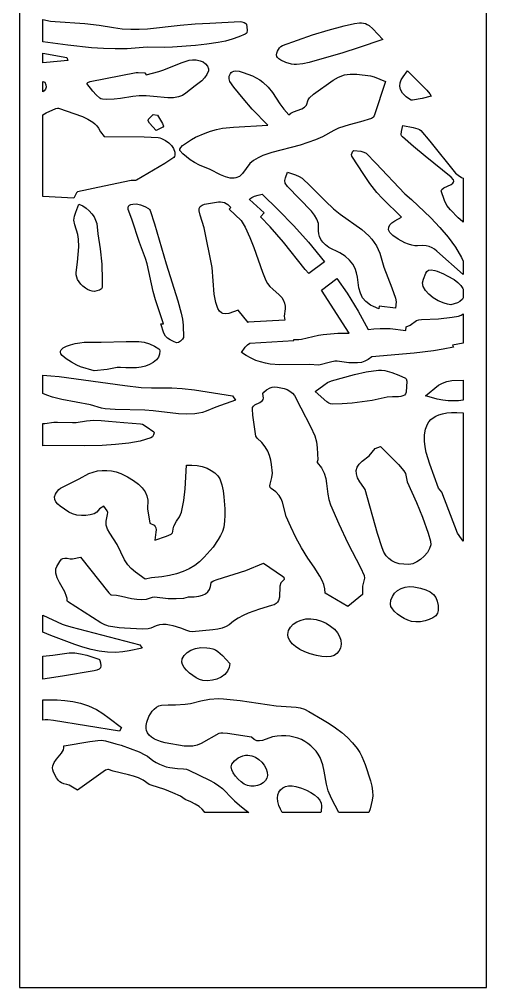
# Model space of a CAD drawing. Extents: x 0 to 400, y 0 to 2000.
# Drawn here: x 0 to 400, y 0 to 829 of the extents above; entities that cross this region are included whole.
import ezdxf

# ---------------------------------------------------------------- set-up
doc = ezdxf.new("R2010")
doc.units = 0
doc.layers.add('CUT', color=1, linetype='Continuous')
doc.layers.add('OUTLINE', color=7, linetype='Continuous')

msp = doc.modelspace()

# ---------------------------------------------------------------- linework, layer by layer
at = {"layer": 'CUT'}
for points in [[(193.88, 825.65), (194.55, 825), (194.99, 819.94), (194.64, 817.71), (194.15, 816.87), (193.38, 816.3), (188.01, 814.06), (182.3, 812.13), (176.34, 810.54), (170.19, 809.34), (160.49, 807.96), (150.68, 806.84), (130.96, 805.22), (123.82, 805.06), (109.44, 805.3), (92.31, 804), (82.11, 803.78), (71.93, 804.08), (61.78, 804.8), (41.59, 807.03), (20, 809.73), (20, 828.97), (26.6, 827.67), (30.72, 827.18), (39.1, 826.61), (47.58, 826.26), (56.06, 825.7), (68.34, 824.17), (80.64, 822.14), (88.05, 821.12), (95.32, 820.67), (102.48, 820.69), (109.56, 821.07), (137.79, 824.14), (150.35, 825.2), (163.09, 825.98), (188.93, 827.21), (190.52, 827), (192.36, 826.4)], [(238, 811.3), (251, 815.76), (264.35, 819.91), (278.09, 823.68), (286.79, 825.67), (291.12, 826.18), (292.98, 826.15), (294.69, 825.9), (296.3, 825.43), (297.86, 824.72), (299.4, 823.75), (302.66, 821.01), (311.1, 811.85), (289.95, 804.68), (276.92, 800.56), (248.04, 792.16), (242.76, 790.92), (237.33, 790.37), (235.21, 790.48), (232.9, 790.84), (228.11, 792.19), (223.82, 794.12), (222.14, 795.21), (220.9, 796.34), (220.34, 797.42), (220.18, 798.78), (220.39, 800.29), (220.91, 801.86), (222.75, 804.76), (223.96, 805.87), (225.32, 806.63)], [(20, 791.98), (20, 800.04), (40.59, 796.49), (41.47, 793.89), (23.13, 792.06)], [(158.55, 779.03), (156.13, 776.38), (150.36, 772.24), (142.61, 765.8), (139.63, 764), (136.16, 762.65), (132.01, 761.92), (127.01, 761.98), (114.71, 763.12), (108.62, 763.49), (102.64, 763.53), (97.21, 763.09), (86.61, 761.37), (81.26, 760.67), (74.34, 760.37), (71.13, 760.67), (69.85, 761.01), (68.89, 761.51), (65.64, 764.41), (62.87, 767.6), (57.88, 774.24), (58.69, 775.09), (60.49, 775.91), (99.98, 783.54), (101.75, 783.69), (107.53, 783.28), (108.53, 781.74), (119.34, 784.45), (122.78, 785.54), (139.5, 792.23), (145.33, 794.18), (148.1, 794.54), (151.41, 794.36), (154.71, 793.7), (157.41, 792.66), (159.4, 791.1), (160.99, 789.01), (161.89, 786.82), (161.85, 784.96), (160.45, 781.95)], [(208.56, 712.51), (204.31, 710.66), (200.4, 708.36), (197.17, 705.7), (191.11, 697.06), (188.36, 694.68), (185.38, 693.35), (183.79, 693.06), (180.37, 693.17), (176.56, 694.14), (172.32, 695.91), (163.26, 700.52), (154.16, 704.35), (149.92, 706.5), (146.34, 708.79), (143.03, 711.3), (140.02, 713.96), (137.37, 716.73), (137.26, 717.87), (138.15, 719.39), (139.61, 720.97), (141.23, 722.29), (147.44, 726.31), (150.81, 728.13), (158.99, 731.63), (163.76, 733.41), (168.73, 734.89), (173.94, 735.89), (183.39, 736.87), (212.59, 738.63), (199.36, 752.34), (191.52, 761.21), (183.57, 771.03), (180.13, 776.03), (179.46, 778.15), (179.67, 780.54), (180.66, 782.75), (181.4, 783.65), (182.3, 784.32), (183.61, 784.87), (185.03, 785.09), (188.18, 784.78), (191.71, 783.74), (199.44, 780.77), (202.84, 779.06), (205.84, 777.22), (208.5, 775.25), (212.97, 771.02), (216.63, 766.48), (223.02, 756.92), (226.52, 752.13), (230.75, 747.48), (232.4, 748.89), (234.54, 749.94), (241.93, 752.61), (244.07, 753.93), (245.72, 755.75), (247.31, 760.08), (248.45, 761.82), (251.84, 765.11), (268.54, 777.1), (273.12, 779.64), (278.23, 781.5), (280.6, 781.96), (283.18, 782.19), (288.79, 782.08), (300.47, 780.71), (303.74, 779.94), (313.42, 775.93), (303.82, 746.55), (302.97, 745.24), (302.28, 744.69), (301.47, 744.31), (291.93, 741.5), (282.26, 738.83), (273.17, 735.81), (269.07, 734.01), (259.56, 728.63), (253.43, 725.89), (247.01, 723.56), (240.34, 721.47), (216.2, 715)], [(344.7, 761.28), (336.59, 759.85), (335.39, 760.06), (333.89, 760.77), (331.12, 762.72), (328.07, 765.96), (326.32, 769.03), (325.68, 771.95), (325.95, 774.74), (326.95, 777.42), (328.48, 780.01), (332.35, 785.02), (348.83, 768.54), (351.37, 765.27), (352.5, 763.24)], [(22.68, 773.07), (22.85, 771.08), (22.36, 769.42), (21.3, 768.03), (20, 767.02), (20, 776.01), (21.76, 775.46)], [(64.71, 739.56), (66.36, 737.84), (67.79, 735.92), (69.54, 732.79), (72.47, 728.76), (106.97, 728.43), (118.72, 727.94), (120.21, 727.7), (121.8, 727.18), (125.09, 725.51), (128.08, 723.34), (130.29, 721.1), (131.89, 718.46), (132.95, 715.49), (133.15, 712.79), (132.83, 711.72), (132.16, 710.94), (124.58, 705.76), (100.37, 691.4), (99.43, 691.14), (95.68, 691.02), (72.53, 686.26), (49.79, 681.33), (48.77, 680.68), (46.54, 676.14), (20, 677.42), (20, 747.35), (22.84, 749.01), (31.09, 752.73), (32.64, 753.02), (33.48, 753), (54.1, 745.83), (58.73, 743.7), (62.88, 741.1)], [(122.71, 736.69), (117.12, 733.95), (111.42, 740.19), (110.25, 742.32), (110.46, 743.56), (114.58, 747.55), (118.16, 747.08), (122.46, 739.99), (123.26, 737.63)], [(371.52, 691.71), (369.55, 694.09), (347.37, 711.87), (337.49, 720.17), (327.94, 728.55), (327.25, 729.47), (326.92, 730.54), (327.07, 733), (328.17, 738.28), (337.11, 736.46), (341.1, 735.4), (342.62, 734.72), (343.68, 733.9), (351.38, 724.93), (373.47, 697.49), (375.67, 695.57), (378.56, 693.82), (380, 693.1), (380, 655.55), (379.36, 656.04), (375.73, 659.28), (369.06, 665.96), (366.04, 669.8), (363.88, 673.92), (361.06, 682.37), (361.57, 683.55), (363.33, 684.76), (369.74, 687.85), (370.94, 688.76), (371.62, 689.69), (371.81, 690.67)], [(335.97, 635.69), (333.11, 636.6), (330.11, 637.84), (324.27, 640.9), (319.6, 644.18), (317.19, 646.72), (316.1, 649.03), (316.17, 651.14), (317.19, 653.08), (318.99, 654.88), (321.39, 656.57), (327.23, 659.76), (310.72, 675.59), (305.93, 681), (300.13, 688.65), (294.75, 696.39), (284.64, 711.96), (284.4, 713.31), (284.81, 714.91), (285.54, 716.23), (286.25, 716.76), (292.24, 716.12), (294.95, 715.46), (296.76, 714.47), (305.24, 705.9), (330.12, 679.73), (335.58, 674.93), (352.16, 659.07), (359.92, 650.95), (367.04, 642.65), (373.3, 634.11), (378.49, 625.28), (380, 622.04), (380, 610.77), (357.43, 630.69), (355.49, 632.26), (353.37, 633.6), (350.95, 634.65), (348.1, 635.31), (344.72, 635.52), (340.68, 635.17), (338.54, 635.18)], [(300.65, 584.5), (296.71, 587.42), (293.88, 590.75), (291.96, 594.61), (290.74, 599.14), (289.55, 608.25), (288.69, 612.03), (287.33, 615.76), (285.34, 619.4), (282.59, 622.89), (278.94, 626.2), (274.29, 629.28), (264.94, 633.86), (262.07, 635.92), (259.83, 638.19), (258.16, 640.61), (257.01, 643.09), (256.33, 645.59), (256.04, 648.03), (255.93, 654.33), (254.75, 658.03), (252.77, 661.52), (250.19, 664.84), (229.47, 686.02), (227.53, 688.91), (227.15, 691.13), (227.72, 693.46), (229.56, 698.18), (236.39, 695.92), (239.56, 694.67), (242.02, 693.12), (248.83, 686.64), (261.95, 673.4), (268.89, 666.91), (274.59, 662.32), (293.1, 649.04), (299.11, 643.69), (301.63, 640.91), (303.84, 638.06), (305.72, 635.12), (307.29, 632.08), (308.55, 628.94), (312.1, 616.89), (318.89, 599.22), (321.98, 590.37), (322.48, 587.1), (321.98, 581.94), (307.87, 583.54), (307.6, 581.17), (303.11, 583.14)], [(176.39, 577), (174.04, 577.31), (173.04, 577.75), (171.36, 579.23), (169.97, 581.54), (168.24, 586.68), (166.83, 593.87), (165.1, 616.59), (158.31, 650.67), (154.76, 661.49), (153.95, 665.07), (154.03, 667.26), (154.9, 668.89), (156.4, 670.04), (158.39, 670.85), (170.33, 672.9), (172.21, 672.93), (173.92, 672.68), (175.49, 672.17), (178.38, 670.46), (181.01, 668.1), (179.53, 666.5), (189.99, 656.87), (193.3, 651.14), (197.22, 642.45), (200.64, 633.68), (208.13, 612.6), (210.94, 605.58), (212.38, 603.02), (214.43, 600.48), (216.91, 598.04), (222.49, 593.36), (224.6, 590.94), (226.06, 588.51), (226.98, 586.08), (227.42, 583.64), (227.49, 581.19), (226.8, 574.96), (227.28, 571.62), (195.92, 569.83), (195.93, 569.66), (187.4, 580.13), (179.33, 577.39)], [(204.32, 678.53), (207.9, 679.29), (221.64, 665.93), (234.82, 652.3), (247.38, 638.37), (261.14, 621.62), (247.8, 611.44), (244.67, 615.04), (226.08, 638.27), (214.83, 651.4), (206.55, 660.06), (209.55, 663.32), (197.03, 674.86), (197.3, 675.34), (198.94, 676.6), (201.31, 677.65)], [(62.39, 596.29), (60.27, 596.88), (58.22, 597.76), (56.55, 598.8), (54.38, 600.61), (52.55, 602.46), (51.05, 604.34), (49.9, 606.28), (49.09, 608.27), (48.63, 610.34), (48.52, 612.47), (49.81, 621.14), (50.47, 627.67), (50.78, 634.27), (50.75, 640.9), (50.06, 644.95), (47.37, 653.2), (46.73, 657.24), (47.14, 660.69), (48.24, 664.07), (50.98, 670.82), (54.24, 669.4), (57.19, 667.5), (59.81, 665.24), (62.05, 662.69), (63.89, 659.98), (65.28, 657.18), (66.2, 654.42), (67.23, 645.38), (69.21, 632.5), (70.51, 619.37), (70.97, 606.02), (70.88, 599.38), (70.2, 598.28), (68.55, 597.28), (66.41, 596.52), (64.25, 596.14)], [(96.99, 670.96), (100.33, 671.09), (103.71, 670.38), (107.39, 668.98), (110.48, 667.23), (111.52, 666.35), (112.07, 665.51), (115.79, 654.14), (125.78, 619.88), (135.67, 588.19), (138.64, 577.61), (139.71, 572.37), (140.27, 567.14), (140.41, 556.78), (139.69, 555.19), (138.05, 553.6), (136.15, 552.46), (134.65, 552.19), (131.88, 553.18), (129.15, 554.56), (126.77, 556.19), (125.04, 557.95), (123.6, 560.46), (121.15, 568.41), (123.37, 568.4), (116.47, 589.08), (114.44, 595.95), (109.33, 619.65), (107.92, 624.28), (102.81, 638.13), (96.2, 657.99), (93.06, 666.36), (93.05, 667.84), (93.51, 669.03), (94.37, 669.93), (95.55, 670.57)], [(369.23, 584.81), (366.4, 585.29), (363.68, 586), (358.6, 588), (354.14, 590.62), (350.42, 593.68), (347.6, 596.98), (345.81, 600.35), (345.18, 603.59), (345.86, 606.52), (347.88, 611.91), (348.84, 613.32), (350.32, 614.26), (352.52, 614.56), (355.67, 614.04), (357.67, 613.42), (363.21, 611.14), (366.35, 609.62), (372.18, 606.23), (375.43, 603.79), (377.95, 601.3), (379.74, 598.79), (380, 598.17), (380, 590.72), (379.23, 589.46), (377.13, 587.52), (375.19, 586.48)], [(195.17, 550.33), (197.29, 551.88), (234.92, 554.03), (234.86, 554.99), (239.14, 554.94), (241.6, 555.24), (256.1, 558.69), (260.1, 559.27), (272.54, 560.37), (282.26, 560.49), (258.58, 597.13), (271.89, 607.3), (280.68, 594.56), (290.1, 579.23), (298.59, 563.5), (303.54, 564.22), (308.81, 564.41), (317.46, 564.35), (330.87, 562.83), (331.22, 565.97), (334.55, 567.37), (339.85, 571.23), (341.82, 571.79), (344.26, 572.11), (358.69, 572.82), (370.44, 574.05), (375.83, 575.05), (378.1, 575.81), (380, 576.91), (380, 551.77), (370.87, 550.26), (371.77, 548.47), (362.75, 546.6), (354.64, 545.31), (337.99, 543.39), (301.7, 540.1), (298.65, 537.81), (295.85, 536.35), (292.77, 535.43), (289.42, 534.96), (285.82, 534.87), (282, 535.11), (271.92, 536.44), (270.05, 536.34), (266.29, 535.57), (256.46, 532.87), (248.06, 533.45), (223.07, 533.31), (214.79, 533.99), (210.66, 534.7), (206.53, 535.72), (202.41, 537.1), (198.29, 538.9), (194.17, 541.15), (190.06, 543.92), (193.17, 548.34)], [(69.93, 552.68), (91.46, 553.29), (102.4, 553.21), (106.71, 552.61), (111.3, 551.23), (115.64, 549.31), (119.25, 547.07), (119.89, 546.29), (120.21, 545.22), (120.03, 542.56), (119, 539.77), (117.38, 537.49), (114.64, 535.23), (111.51, 533.47), (108.02, 532.17), (104.22, 531.29), (100.13, 530.78), (95.8, 530.6), (91.26, 530.72), (86.55, 531.08), (83.67, 531.06), (75.21, 529.43), (64.16, 528.18), (52.41, 531.46), (49.31, 532.87), (44.76, 535.54), (40.2, 538.49), (36.66, 541.41), (35.6, 542.78), (35.19, 544.02), (35.33, 545.05), (35.81, 546.01), (37.62, 547.77), (40.37, 549.27), (43.81, 550.52), (47.67, 551.5), (51.69, 552.19), (55.61, 552.59)], [(60.9, 499.03), (36.45, 503.75), (28.44, 505.64), (23.62, 507.19), (20, 508.71), (20, 524.38), (26.88, 523.99), (34.13, 523.17), (90.36, 515.56), (104.35, 514.02), (113.07, 513.57), (130.5, 513.62), (139.33, 513.15), (149.97, 511.88), (182.4, 506.61), (184.91, 503.04), (168.32, 497.01), (159.99, 493.5), (156.79, 492.53), (153.51, 491.83), (150.15, 491.38), (143.25, 491.08), (136.16, 491.41), (114.54, 493.88), (107.46, 494.45), (81.88, 495.15), (73.39, 495.55), (70.35, 496.08)], [(267.67, 499.49), (266.35, 499.78), (264.86, 500.56), (263.21, 501.75), (253.34, 510.32), (260.64, 516), (263.81, 518.19), (267.29, 519.7), (286.75, 525.01), (296.92, 527.17), (307.47, 528.72), (309.96, 528.76), (312.72, 528.42), (318.73, 526.85), (324.9, 524.52), (330.6, 521.96), (331.26, 521.36), (331.68, 519.2), (331.1, 509.89), (330.59, 508.44), (329.65, 507.37), (328.3, 506.64), (326.57, 506.18), (324.47, 505.96), (319.31, 505.99), (314.87, 505.71), (302.05, 502.85), (285.01, 500.58), (276.41, 499.78)], [(231.62, 510.71), (233.74, 509.01), (235.54, 506.92), (240.84, 496.47), (249.35, 480.56), (252.95, 472.58), (254.35, 467.45), (254.91, 462.3), (255.36, 452), (254.89, 450.25), (255.04, 449.77), (258.53, 445.18), (260.82, 440.61), (262.22, 436.07), (263.03, 431.55), (264.09, 422.52), (264.95, 417.99), (266.44, 413.45), (273.52, 397.02), (281.14, 380.56), (291.93, 359.8), (295.21, 352.85), (295.59, 350.63), (293.85, 343.88), (293.79, 336.77), (281.24, 326.22), (261.68, 337.84), (261.53, 341.44), (260.67, 345.07), (259.2, 348.74), (257.26, 352.45), (252.41, 359.98), (247.08, 367.64), (241.48, 376.54), (236.58, 385.53), (232.28, 394.55), (228.46, 403.55), (225.38, 415.57), (224.16, 418.55), (222.28, 421.52), (219.48, 424.47), (215.54, 427.42), (214.77, 428.32), (214.54, 429.58), (214.71, 431.13), (216.18, 436.72), (216.59, 440.43), (215.84, 447.99), (215.18, 451.77), (214.15, 455.54), (212.62, 459.3), (210.45, 463.03), (207.52, 466.73), (203.68, 470.4), (202.93, 471.28), (202.45, 472.31), (199.93, 490.11), (199.5, 495.29), (199.71, 496.66), (200.42, 498.01), (201.52, 499.16), (205.98, 501.14), (208.06, 502.61), (208.68, 503.55), (208.98, 504.69), (208.56, 508.72), (209.14, 509.79), (211.52, 511.96), (214.81, 513.67), (216.54, 514.17), (218.17, 514.33), (221.05, 514.16), (223.89, 513.74), (226.64, 513.04), (229.24, 512.04)], [(362.14, 517.72), (365.87, 519.05), (370.33, 519.88), (380, 520.21), (380, 503.15), (375.84, 502.56), (371.49, 502.35), (367.04, 502.54), (362.47, 503.11), (357.73, 504.03), (352.79, 505.28), (347.61, 506.85), (358.94, 515.98)], [(346.91, 473.28), (347.67, 478.17), (349.36, 482.58), (350.62, 484.56), (352.2, 486.36), (354.12, 487.97), (356.41, 489.37), (359.11, 490.54), (362.23, 491.47), (365.8, 492.12), (369.87, 492.49), (374.45, 492.56), (380, 492.24), (380, 382.34), (378.4, 384.19), (375.13, 389.02), (361.57, 424.22), (358.7, 427.81), (351.39, 448.16), (348.36, 458.22), (347.37, 463.18), (346.87, 468.06)], [(108.65, 480.63), (114.99, 476.04), (115.32, 474.94), (114.88, 473.29), (113.86, 471.67), (112.46, 470.65), (103.3, 468.06), (93.58, 466.24), (82.37, 464.96), (70.91, 464.29), (55.75, 464.07), (21.61, 464.16), (20, 464.07), (20, 483.01), (21.81, 483.16), (29.43, 484.11), (32.55, 484.19), (45.48, 483.83), (48.53, 484.01), (57.44, 485.44), (63.65, 485.78), (69.99, 485.63), (76.43, 485.15), (89.43, 483.83), (103.77, 482.9), (105.32, 482.38)], [(349.26, 372.68), (346.64, 369.53), (343.53, 366.72), (340.16, 364.47), (336.72, 362.95), (333.45, 362.37), (329.11, 362.49), (325.24, 363.02), (321.81, 363.98), (318.81, 365.42), (316.21, 367.36), (313.98, 369.85), (312.11, 372.92), (310.57, 376.61), (306.62, 388.87), (295.92, 426.41), (294.94, 428.25), (291.43, 433.08), (289.49, 436.63), (288.46, 439.84), (288.36, 442.81), (289.16, 445.58), (290.89, 448.25), (293.53, 450.87), (299.31, 455.34), (304.57, 461.71), (309.16, 463.35), (324.45, 447.84), (329.19, 442.55), (330.46, 440.36), (332.11, 433.2), (339.95, 415.51), (345.08, 402.77), (350, 389.1), (352.05, 382.28), (352.18, 379.26), (351.18, 375.99)], [(83.68, 379.37), (77.45, 389.26), (75.53, 392.57), (74.83, 394.26), (74.42, 395.98), (74.26, 399.36), (75.54, 405.05), (75.67, 406.99), (75.26, 408.27), (72.31, 412.38), (68.73, 410.03), (66.41, 407.27), (63.9, 405.84), (60.68, 404.83), (57, 404.27), (53.1, 404.19), (49.21, 404.62), (45.58, 405.59), (42.44, 407.12), (34.93, 412.19), (32.87, 414.02), (31.29, 415.95), (30.34, 418.02), (30.18, 420.25), (30.97, 422.66), (31.76, 424.07), (33.83, 426.66), (35.23, 427.66), (51.31, 435.6), (59.52, 440.17), (63.04, 441.48), (66.84, 442.39), (70.83, 442.89), (74.91, 442.95), (78.98, 442.55), (82.96, 441.67), (86.74, 440.29), (92.7, 437.36), (97.75, 434.33), (101.89, 431.19), (105.16, 427.94), (107.56, 424.57), (109.12, 421.1), (109.84, 417.5), (109.71, 410.02), (111.79, 397.81), (115.27, 395.88), (116.27, 394.91), (116.86, 393.72), (117.07, 392.12), (116.95, 389.96), (115.94, 383.25), (126, 386.68), (129.87, 388.39), (131, 389.36), (131.39, 390.44), (131.59, 392.96), (132.26, 395.25), (134.46, 399.38), (136.99, 403.23), (138.82, 407.24), (140.83, 417.1), (141.87, 427.21), (143.13, 447.33), (147.63, 447.48), (152.15, 447.06), (156.52, 446.13), (160.63, 444.74), (164.32, 442.95), (167.45, 440.81), (169.88, 438.37), (171.47, 435.68), (173.19, 430.56), (174.33, 425.41), (175.07, 420.28), (175.87, 409.85), (175.93, 404.54), (175.64, 399.31), (174.94, 394.19), (173.89, 390.53), (172.29, 387.02), (170.31, 383.63), (165.87, 377.26), (158.07, 368.5), (154.34, 364.72), (150.12, 361.42), (145.42, 358.59), (140.24, 356.24), (134.61, 354.33), (128.52, 352.88), (122, 351.86), (112.97, 351.04), (107.56, 349.82), (99.4, 355.89), (95.69, 358.9), (92.71, 362.04), (89.96, 366.26)], [(143.37, 305.68), (138.16, 307.77), (131.65, 309.81), (128.58, 310.47), (125.6, 310.84), (122.7, 310.87), (119.87, 310.53), (117.08, 309.76), (112.49, 307.81), (110.33, 307.35), (105.28, 307.04), (89.9, 307.72), (85.42, 308.22), (76.42, 309.63), (74.75, 310.05), (73.04, 310.71), (69.84, 312.42), (41.11, 330.75), (40.87, 331.15), (40.8, 333.07), (40.4, 335.02), (38.87, 338.96), (34.46, 346.95), (32.49, 350.93), (31.3, 354.86), (31.14, 356.8), (31.34, 358.71), (31.97, 360.61), (34.55, 364.8), (36.19, 366.76), (37.34, 367.41), (38.86, 367.76), (40.87, 367.71), (43.48, 367.21), (45.36, 367.08), (52.41, 368.71), (76.53, 338.11), (78.41, 336.48), (78.97, 336.28), (83.14, 335.94), (87.41, 335.18), (96.1, 333.31), (100.42, 332.61), (104.66, 332.36), (108.78, 332.76), (114.02, 334.4), (115.6, 334.51), (127.5, 333.15), (134.15, 333.15), (140.71, 333.45), (144.76, 334.6), (149.56, 334.77), (153.52, 335.23), (156.73, 336.02), (159.27, 337.19), (161.21, 338.78), (162.64, 340.84), (163.64, 343.42), (164.28, 346.55), (164.86, 347.49), (166.08, 348.28), (169.23, 349.49), (193.86, 357.32), (209.1, 363.45), (225.36, 352.42), (226.27, 351.58), (226.6, 349.44), (223.96, 346.72), (222.96, 343.89), (222.75, 334.3), (221.87, 331.38), (220.98, 330.07), (219.71, 328.91), (217.98, 327.91), (215.74, 327.09), (205.6, 324.06), (196, 320.59), (191.5, 318.56), (187.22, 316.29), (183.22, 313.72), (179.51, 310.8), (176.95, 309.15), (173.69, 307.92), (169.88, 307.03), (165.68, 306.4), (147.95, 304.71), (145.86, 304.89)], [(337.81, 343.23), (343.39, 342.03), (347.96, 340.6), (351.6, 338.87), (354.39, 336.75), (356.4, 334.17), (357.73, 331.04), (358.44, 327.29), (358.61, 322.84), (358.02, 320.58), (356.4, 318.49), (353.95, 316.64), (350.85, 315.12), (347.29, 313.98), (343.45, 313.31), (339.5, 313.17), (335.64, 313.64), (332.6, 314.56), (329.49, 315.97), (326.47, 317.77), (323.67, 319.84), (321.25, 322.05), (319.33, 324.29), (318.07, 326.44), (317.61, 328.38), (318.03, 331.78), (319.28, 334.91), (321.24, 337.69), (323.81, 340.02), (326.86, 341.82), (330.29, 343.02), (333.98, 343.52)], [(54.44, 291.56), (47.51, 293.83), (26.98, 301.5), (20, 304.46), (20, 319.07), (36.75, 311.35), (39.14, 310.44), (44.12, 309), (103.26, 293.64), (105.1, 290.59), (94.05, 288.34), (88.46, 287.4), (82.67, 286.95), (75.53, 287.21), (68.45, 288.14), (61.42, 289.63)], [(273.58, 288.12), (271.8, 286.01), (269.44, 284.49), (266.49, 283.56), (262.98, 283.22), (258.89, 283.47), (254.25, 284.31), (249.06, 285.76), (244.32, 287.56), (240.11, 289.66), (236.49, 291.99), (233.57, 294.49), (231.4, 297.11), (230.08, 299.78), (229.69, 302.44), (230.36, 305.69), (231.99, 308.62), (234.44, 311.16), (237.58, 313.23), (241.24, 314.76), (245.29, 315.66), (249.59, 315.86), (253.97, 315.27), (258.53, 313.89), (262.73, 311.99), (266.47, 309.64), (269.67, 306.92), (272.25, 303.92), (274.12, 300.73), (275.19, 297.43), (275.38, 294.1), (274.78, 290.81)], [(173.87, 284.36), (180.14, 277.54), (179.73, 274.01), (178.24, 270.86), (175.87, 268.15), (172.79, 265.92), (169.18, 264.24), (165.23, 263.17), (161.11, 262.75), (156.99, 263.05), (154.32, 263.83), (151.42, 265.25), (148.46, 267.16), (145.63, 269.4), (143.09, 271.82), (141.03, 274.25), (139.63, 276.56), (139.05, 278.58), (139.47, 281.64), (141.02, 284.46), (143.53, 286.93), (146.88, 288.94), (150.9, 290.37), (155.47, 291.12), (160.43, 291.07), (163.01, 290.7), (165.63, 290.1), (167.85, 289.2), (169.96, 287.87)], [(36.9, 266.74), (20, 264.07), (20, 283.82), (28.66, 284.73), (42.58, 286.66), (47.4, 286.65), (52.44, 285.93), (57.64, 284.68), (62.87, 283.05), (67.99, 281.23), (68.47, 280.85), (68.9, 280.14), (69.53, 278.05), (69.73, 275.68), (69.34, 273.72), (68.23, 272.68), (66.37, 271.93), (64.13, 271.4)], [(20, 228.95), (20, 246.38), (32.42, 246.3), (39.05, 245.85), (45.72, 244.95), (52.44, 243.46), (59.22, 241.23), (66.04, 238.11), (71.58, 234.76), (76.92, 230.87), (87.48, 222.69), (85.72, 219.7), (29.18, 228.63), (24.41, 229.19), (22.13, 229.18)], [(141.98, 242.64), (146.42, 243.27), (155.47, 245.72), (162.73, 247.03), (170.5, 247.53), (174.65, 247.42), (189.14, 245.77), (219.81, 241.24), (236.82, 240.2), (240.35, 239.51), (244, 238.32), (247.8, 236.49), (259.55, 229.7), (265.25, 226.18), (270.73, 222.49), (275.93, 218.56), (280.78, 214.32), (285.21, 209.72), (289.15, 204.68), (291.35, 201.25), (293.2, 197.82), (296.11, 190.95), (300.57, 177.04), (301.76, 172.52), (302.37, 168.27), (302.45, 164.24), (302.1, 160.41), (300.38, 153.2), (299.16, 150), (273.53, 150), (267.2, 162.03), (264.44, 168.5), (262.82, 174.1), (260.96, 185.28), (259.74, 190.89), (258.71, 194.03), (257.4, 197.01), (255.82, 199.83), (253.98, 202.47), (251.91, 204.9), (249.6, 207.13), (247.08, 209.13), (244.35, 210.89), (241.43, 212.4), (238.33, 213.64), (235.07, 214.6), (231.65, 215.26), (228.08, 215.61), (224.39, 215.63), (220.58, 215.32), (216.66, 214.66), (208.01, 211.57), (205.66, 211.21), (203.32, 211.42), (201.01, 212.42), (198.77, 214.41), (178.3, 217.66), (174.29, 218.01), (172.42, 217.91), (170.89, 217.49), (155.55, 208.91), (152.18, 207.52), (148.6, 206.8), (144.86, 206.63), (140.99, 206.88), (124.94, 209.64), (121.55, 210.39), (118.43, 211.49), (115.63, 212.89), (113.21, 214.51), (111.23, 216.3), (109.74, 218.18), (108.8, 220.11), (108.46, 222.02), (108.59, 224.6), (109.02, 227.2), (110.76, 232.21), (113.57, 236.67), (115.34, 238.57), (117.34, 240.2), (119.31, 241.19), (121.7, 241.81), (127.38, 242.28), (133.63, 242.26)], [(117.02, 192.71), (119.86, 191.24), (122.75, 190.08), (125.72, 189.18), (128.79, 188.51), (135.29, 187.64), (140.49, 187.34), (142.98, 187.02), (145.07, 186.32), (162.78, 177.54), (166.97, 175.26), (170.77, 172.91), (174.03, 170.48), (176.58, 167.97), (180.29, 163.87), (184.29, 159.95), (188.56, 156.18), (193.06, 152.54), (196.53, 150), (158.75, 150), (158.31, 150.74), (156.37, 152.94), (153.84, 155.02), (150.63, 157.04), (146.67, 159.07), (141.89, 161.19), (137.83, 163.87), (131.29, 166.84), (124.64, 169.57), (112.76, 173.25), (111.18, 173.99), (105.95, 177.6), (101.84, 179.64), (97.6, 181.16), (93.29, 182.32), (80.34, 185.32), (76.18, 186.72), (75.62, 186.78), (73.75, 186.11), (49.65, 168.95), (42.61, 173.29), (40.73, 173.95), (38.13, 174.57), (36.12, 175.36), (34.6, 176.29), (33.45, 177.34), (31.82, 179.74), (29.24, 184.51), (28.61, 186.44), (28.41, 188.22), (28.57, 189.87), (29.76, 192.86), (31.72, 195.57), (36.13, 200.83), (37.66, 203.69), (38.05, 205.25), (38.13, 206.92), (38.37, 207.17), (60.37, 210.62), (67.05, 211.58), (70.25, 211.78), (73.63, 211.35), (82.62, 208.89), (87.09, 207.5), (102.45, 201.79), (107.49, 199.44), (109.65, 198.14), (114.24, 194.53)], [(211.21, 187.48), (212.17, 184.57), (212.39, 181.77), (211.84, 179.4), (210.6, 177.29), (208.8, 175.49), (206.54, 174.06), (203.93, 173.05), (201.1, 172.53), (198.15, 172.54), (195.2, 173.14), (192.52, 174.33), (189.81, 176.15), (187.24, 178.45), (184.95, 181.05), (183.12, 183.8), (181.9, 186.53), (181.45, 189.08), (181.94, 191.29), (184.14, 194.21), (187.44, 196.73), (191.41, 198.48), (193.51, 198.95), (195.63, 199.08), (198.88, 198.57), (202.01, 197.3), (204.91, 195.41), (207.48, 193.05), (209.62, 190.36)], [(221.22, 165.09), (222.12, 167.46), (223.56, 169.45), (225.47, 171.01), (227.81, 172.1), (230.5, 172.68), (233.49, 172.72), (236.72, 172.18), (241.47, 170.77), (245.76, 169.09), (249.53, 167.19), (252.73, 165.09), (255.3, 162.85), (257.19, 160.49), (258.35, 158.07), (258.72, 155.61), (258.33, 150.83), (258.09, 150), (225.01, 150), (223.43, 152.84), (222.11, 156.04), (221.24, 159.26), (220.92, 162.35)]]:
    msp.add_lwpolyline(points, close=True, dxfattribs=at)
at = {"layer": 'OUTLINE'}
msp.add_lwpolyline([(0, 0), (400, 0), (400, 2000), (0, 2000)], close=True, dxfattribs=at)

doc.saveas('drawing.dxf')
